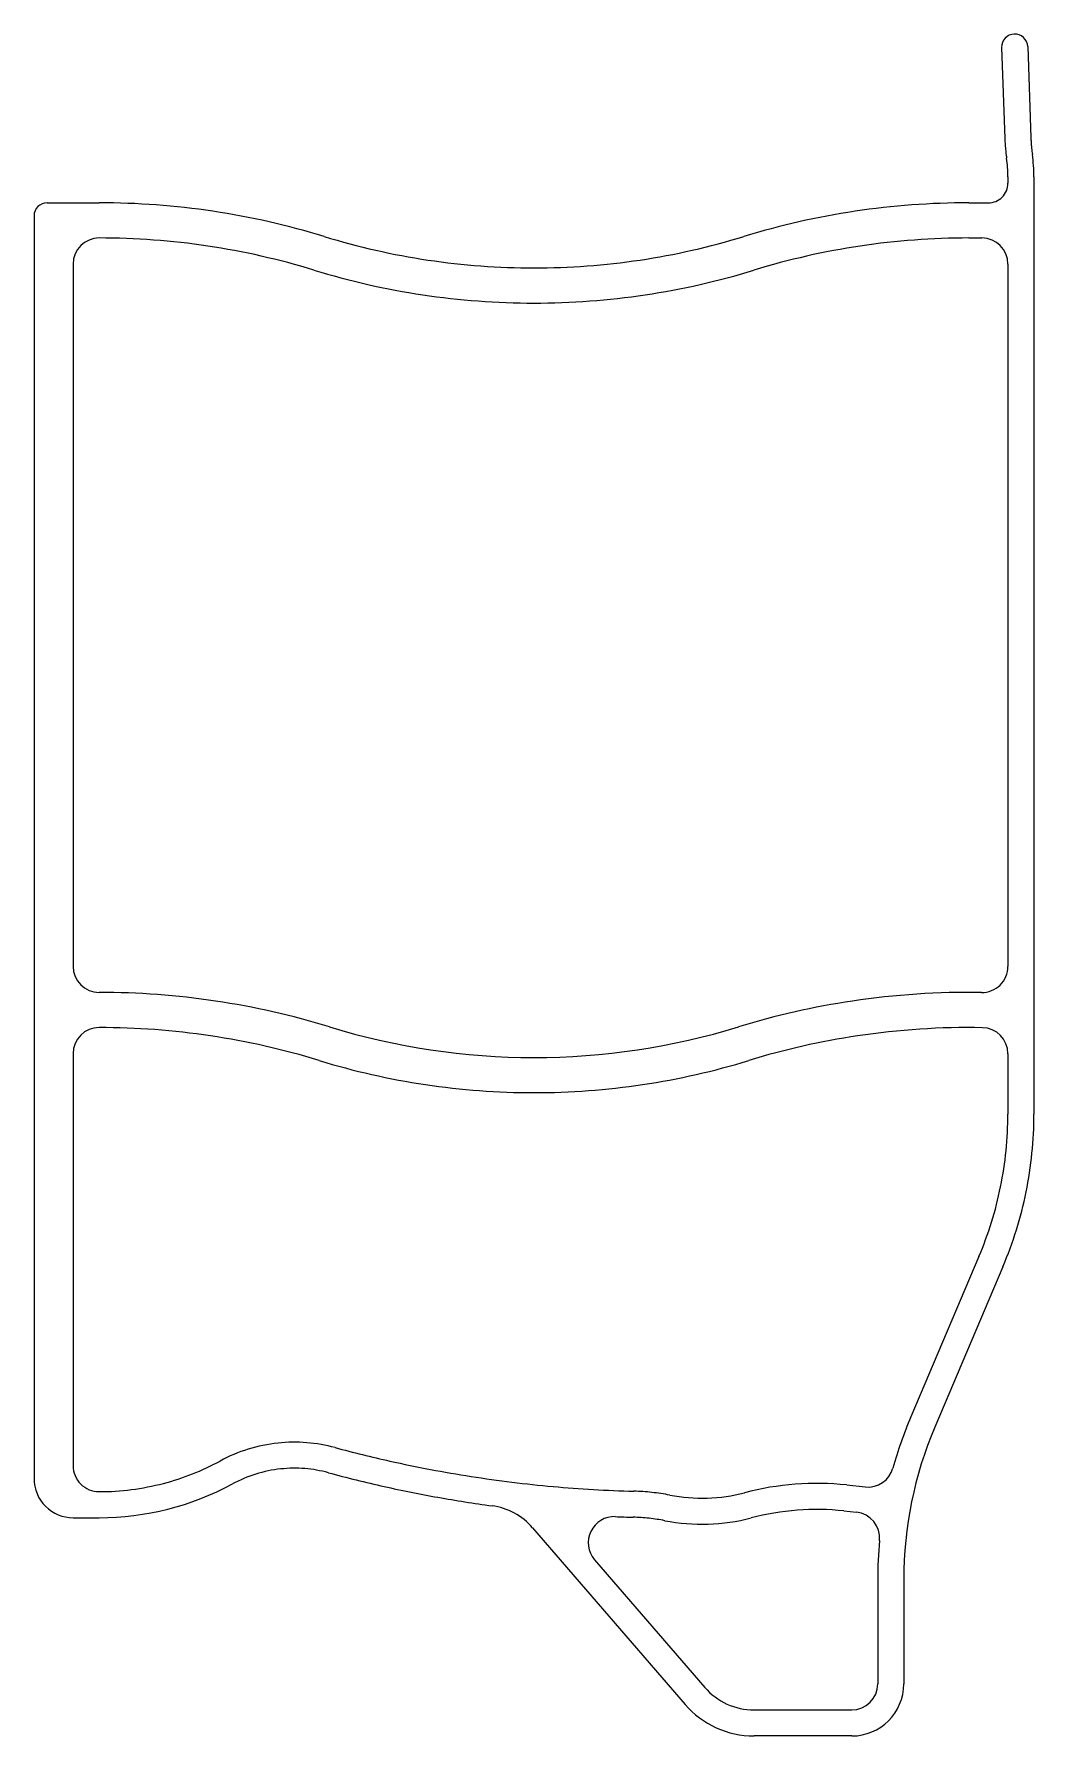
# Model space of a CAD drawing. Header units: millimetres. Extents: x 0 to 77, y 0 to 131.
import ezdxf

# ---------------------------------------------------------------- set-up
doc = ezdxf.new("R2010")
doc.units = ezdxf.units.MM
doc.layers.add('5', color=7, linetype='Continuous', true_color=0xffffff)

msp = doc.modelspace()

# ---------------------------------------------------------------- linework, layer by layer
at = {"layer": '5', "color": 252, "linetype": 'Continuous', "lineweight": 25}
for p, q in [((74.317538, 129.696474), (74.561834, 122.700736)), ((76.31632, 129.766273), (76.560616, 122.770535)), ((74.798759, 119.765662), (74.798759, 119.265661)), ((76.798759, 119.765662), (76.798759, 117.765662)), ((1, 117.765662), (3, 117.765662)), ((3, 117.765662), (5, 117.765662)), ((71.798759, 117.765662), (73.298741, 117.765662)), ((76.798759, 117.765662), (76.798759, 47.765662)), ((0, 116.765662), (0, 19.765662)), ((71.798759, 115.065662), (72.798759, 115.065662)), ((3, 113.065662), (3, 59.115662)), ((74.798759, 113.065662), (74.798759, 59.107649)), ((3, 52.415662), (3, 20.765662)), ((74.798759, 52.406685), (74.798759, 47.765662)), ((72.572892, 36.825181), (67.342604, 24.503399)), ((74.413905, 36.043728), (69.183614, 23.721936)), ((62.416152, 19.277348), (63.834926, 19.128228)), ((62.207095, 17.288304), (63.158668, 17.188289)), ((3, 16.765662), (5, 16.765662)), ((38.290215, 15.991662), (50.000721, 2.42587)), ((43.047604, 13.541256), (51.514665, 3.732765)), ((64.798759, 12.000001), (64.798759, 4)), ((66.798759, 12.000001), (66.798759, 4)), ((55.299526, 2), (62.798759, 2)), ((62.798759, 0), (55.299526, 0))]:
    msp.add_line(p, q, dxfattribs=at)
for centre, radius, start, end in [((75.316929, 129.731392), 1.000001, 46.999981, 91.999935), ((75.316928, 129.731393), 1, 136.999914, 181.999942), ((75.316929, 129.731392), 1.000001, 91.99994, 136.999914), ((75.316931, 129.731393), 0.999999, 1.999936, 46.999981), ((88.552998, 123.189316), 13.999692, 181.999989, 183.948603), ((88.552886, 123.189308), 13.99958, 183.948603, 185.897233), ((88.551924, 123.18917), 13.998609, 185.897077, 187.049311), ((88.545139, 123.189032), 11.991827, 181.999942, 182.389904), ((88.551192, 123.189284), 11.997886, 182.389904, 182.779669), ((88.554627, 123.189451), 12.001325, 182.779669, 183.559038), ((88.557873, 123.189653), 12.004577, 183.559038, 184.338197), ((88.556541, 123.189552), 12.003242, 184.338197, 185.117406), ((88.547988, 123.188786), 11.994654, 185.117406, 185.897173), ((88.552583, 123.189227), 11.99927, 185.897011, 187.049201), ((88.550295, 123.188944), 11.996965, 187.049201, 188.201612), ((88.554907, 123.189539), 14.001615, 187.049311, 188.201298), ((64.798808, 119.765667), 9.99995, 4.10068, 8.20139), ((64.79873, 119.765662), 10.000029, 0.000001, 4.10068), ((64.798692, 119.765651), 12.000068, 4.10072, 8.201388), ((64.798844, 119.765662), 11.999915, 0, 4.10072), ((73.298736, 119.265664), 1.500005, 315.000033, 359.999878), ((0.999995, 116.765662), 1, 90, 135), ((5, 58.717947), 59.047715, 81.485683, 90), ((71.798759, 58.709663), 59.055998, 90, 98.513988), ((73.298741, 119.26566), 1.499998, 270, 315.000033), ((0.999995, 116.765662), 1, 135, 180), ((5.000001, 58.717954), 59.047707, 72.971364, 81.485683), ((71.798761, 58.709649), 59.056013, 98.513988, 107.027974), ((5, 113.065662), 2, 90, 180), ((5, 58.717947), 56.347715, 81.485683, 90), ((38.39876, 167.765669), 55.000008, 252.971442, 269.999707), ((38.39876, 167.765658), 54.999996, 269.999707, 287.027976), ((71.798759, 58.709663), 56.355998, 90, 98.513988), ((72.798759, 113.065662), 2, 0, 90), ((5.000001, 58.717954), 56.347707, 72.971364, 81.485683), ((71.798761, 58.709649), 56.356013, 98.513988, 107.027975), ((38.39876, 167.765669), 57.700008, 252.971442, 269.999707), ((38.39876, 167.765658), 57.699996, 269.999707, 287.027975), ((5, 59.115662), 2, 180, 270), ((72.798759, 59.107649), 2, 269.081847, 0), ((5, -3.282052), 60.397714, 81.485701, 90), ((5.000001, -3.282045), 60.397707, 72.9714, 81.485701), ((71.798761, -3.290348), 60.40601, 98.51397, 107.027975), ((71.798759, -3.290336), 60.405998, 89.081847, 98.51397), ((5, 52.415662), 2, 90, 180), ((5, -3.282056), 57.697717, 81.485701, 90), ((5.000005, -3.282024), 57.697685, 72.971399, 81.485701), ((38.398758, 105.765658), 53.649996, 252.9714, 269.999689), ((38.398758, 105.765666), 53.650005, 269.999689, 287.027975), ((71.798752, -3.2903), 57.705961, 98.513987, 107.027978), ((71.798759, -3.290346), 57.706008, 88.971406, 98.513987), ((72.798759, 52.406685), 2, 0, 88.971406), ((38.398758, 105.765659), 56.349997, 252.971399, 269.999689), ((38.398758, 105.765667), 56.350006, 269.999689, 287.027978), ((46.798769, 47.765662), 27.99999, 348.499996, 0), ((46.798769, 47.765662), 29.99999, 348.499996, 0), ((46.798711, 47.765673), 28.000049, 336.999997, 348.499996), ((46.798711, 47.765673), 30.000049, 337.000015, 348.499996), ((96.798759, 12.000001), 32, 156.999997, 164.44549), ((96.798759, 12.000001), 30, 156.999997, 180), ((20, 10.565662), 12, 96.028777, 107.230244), ((20, 10.565667), 11.999995, 85.462398, 96.028778), ((20, 10.565662), 12, 74.896025, 85.462398), ((5.000004, 38.270913), 19.505251, 284.672525, 298.431705), ((20.000006, 10.565643), 12.00002, 107.230244, 118.431705), ((48.66295, 116.765983), 98.000332, 254.896025, 256.162959), ((48.66284, 116.765537), 97.999872, 256.162959, 257.429899), ((48.662878, 116.765719), 98.000058, 257.429901, 261.138516), ((2.999995, 19.765662), 3, 180, 225), ((5, 20.765662), 2, 180, 270.000001), ((20.000002, 10.565658), 10.000004, 107.229974, 118.431705), ((20, 10.565665), 9.999997, 96.028544, 107.229974), ((19.999999, 10.565654), 10.000008, 85.462217, 96.028536), ((20, 10.56566), 10.000001, 74.89589, 85.462217), ((48.662914, 116.765853), 100.000197, 254.896039, 256.162975), ((48.662974, 116.766095), 100.000446, 256.162975, 257.429908), ((48.662869, 116.765661), 98, 261.138516, 264.847133), ((64.043983, 21.117272), 2, 263.999997, 344.44549), ((5, 38.270929), 19.505267, 270.000001, 284.672525), ((5, 38.270927), 21.505265, 270, 298.431705), ((48.652224, 116.717917), 99.951084, 257.429913, 259.841627), ((48.674655, 116.843108), 100.078268, 259.841627, 262.250278), ((48.662875, 116.76579), 98.000129, 264.847136, 266.665037), ((48.662874, 116.765758), 98.000096, 266.665037, 268.482939), ((45.61829, 1.805946), 17.000025, 83.796173, 88.482939), ((45.618296, 1.806001), 16.999969, 79.109393, 83.796173), ((51.286325, 31.265666), 13.000004, 259.109393, 271.86127), ((51.286325, 31.26567), 13.000008, 271.86127, 284.613146), ((60.116525, -2.602134), 22, 94.306574, 104.613146), ((60.116525, -2.602133), 21.999999, 83.999997, 94.306574), ((2.999995, 19.765662), 3, 225, 270), ((34.505233, 12.724566), 5.000001, 61.524948, 82.250002), ((34.505235, 12.72457), 4.999997, 40.799876, 61.524948), ((60.116525, -2.602134), 20, 94.306574, 104.613146), ((60.116525, -2.602133), 19.999999, 83.999997, 94.306574), ((62.949611, 15.199246), 2, 354.600741, 83.999997), ((44.561548, 14.84815), 2, 87.695571, 220.802005), ((48.662874, 116.765758), 100.000096, 267.695571, 268.482939), ((45.61829, 1.805946), 15.000025, 83.796173, 88.482939), ((45.618296, 1.806001), 14.999969, 79.109393, 83.796173), ((51.286325, 31.265666), 15.000004, 259.109393, 271.86127), ((51.286325, 31.26567), 15.000008, 271.86127, 284.613146), ((96.798759, 12.000001), 32, 174.600741, 180), ((62.798759, 4), 2, 270, 0), ((62.798759, 4), 4, 270, 0), ((55.299526, 7), 5, 220.802005, 270), ((55.299526, 7), 7, 220.802005, 270)]:
    msp.add_arc(centre, radius, start, end, dxfattribs=at)

doc.saveas('drawing.dxf')
